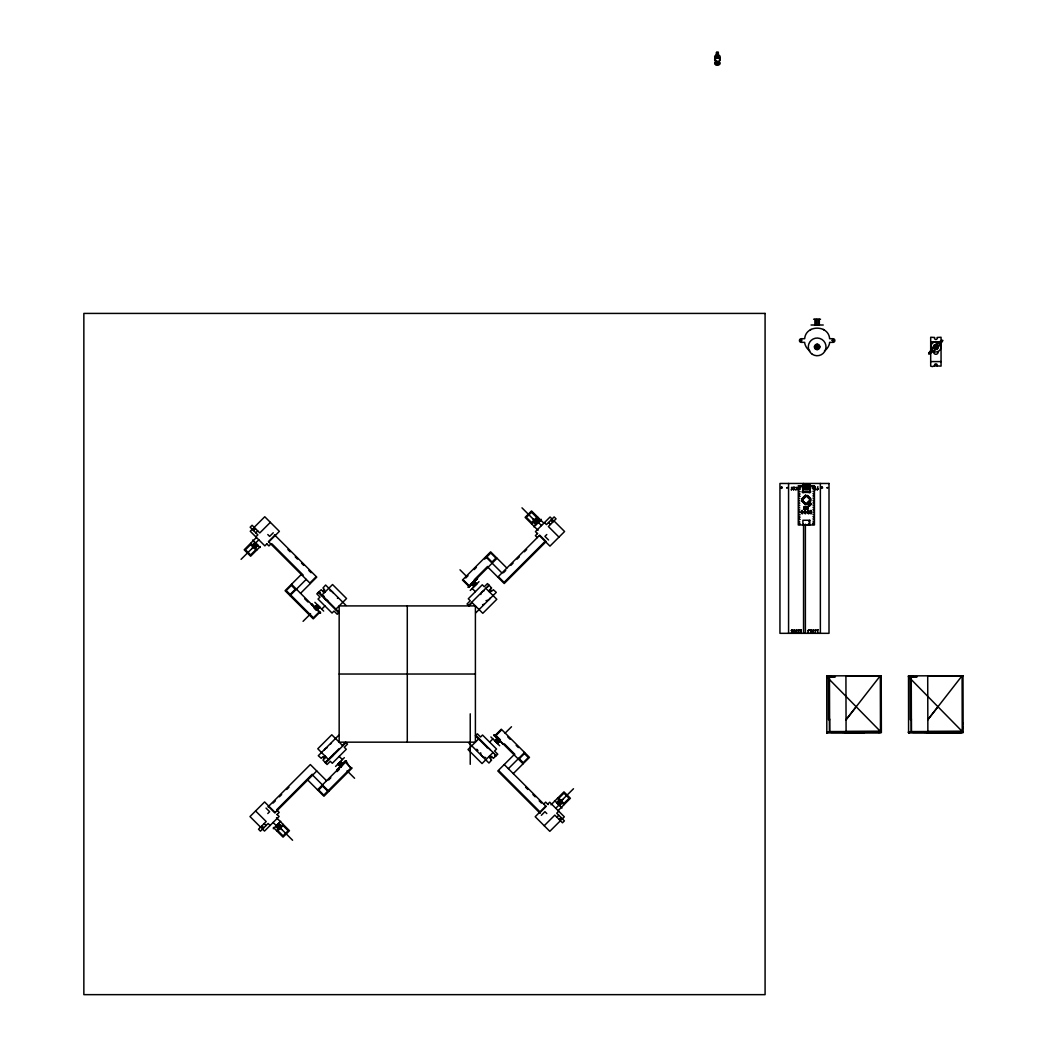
<?xml version="1.0" encoding="UTF-8"?>
<svg xmlns="http://www.w3.org/2000/svg" width="1047" height="1047" viewBox="0 0 1047 1047"><rect width="100%" height="100%" fill="white"/><g stroke="black" fill="none" stroke-linecap="round" stroke-linejoin="round"><path stroke-width="1.5" d="M716.528 56.525L716.528 52.35L718.307 52.35L718.307 56.525L716.528 56.525L716.528 52.35M717.404 56.525L717.404 52.35M718.294 56.525L718.307 52.35M863.945 732.874L844.955 732.887L863.945 732.874L863.945 731.984M878.957 732.612L878.957 731.945M926.739 732.39L960.74 732.612M829.525 718.726L829.538 731.788L826.816 732.808L826.816 731.801L826.816 732.808L881.365 732.651L881.208 675.76L878.97 675.825M826.816 732.808L826.816 731.788M911.309 718.726L911.322 731.788L908.587 732.808L908.6 731.801L908.587 732.808L963.148 732.651L962.991 675.76L927.707 675.799L927.864 731.552L962.232 731.46L962.101 675.76L927.825 719.747M908.587 732.808L908.6 731.788M817.668 488.072L817.838 486.58M817.694 632.859L817.851 631.472M933.675 351.504L933.61 352.028A2.277 2.277 0 0 0 935.874 354.292A2.277 2.277 0 0 0 938.151 352.028L938.086 351.53M813.637 489.407L812.982 488.91M813.637 491.71L812.982 491.226M813.637 494.027L812.982 493.53M813.637 496.33L812.982 495.833M808.454 524.076L808.86 523.356M813.637 510.177L812.982 509.68M813.637 512.48L812.982 511.983M813.637 514.784L812.982 514.299M813.637 517.1L812.982 516.603M813.637 519.404L812.982 518.906M482.811 605.271L482.602 604.603M793.888 631.878L793.901 632.532M937.052 365.9C935.665 363.531 933.649 367.916 930.691 366.136L930.691 337.252L934.696 337.474A1.361 1.361 0 0 0 935.874 339.516A1.361 1.361 0 0 0 937.052 337.474L941.057 337.252L941.057 366.136L937.052 365.9A1.361 1.361 0 0 0 935.874 363.859A1.361 1.361 0 0 0 934.696 365.9M808.755 505.374L810.705 503.424M811.307 504.065L809.331 505.95M935.298 344.555L937.589 345.248A2.447 2.447 0 0 1 937.418 348.86A2.447 2.447 0 0 1 933.832 348.376A2.447 2.447 0 0 1 934.631 344.856L937.117 344.843L938.334 347.067L942.915 340.458L941.934 340.183L933.728 345.746M330.656 743.88L331.402 743.2M327.004 761.051L325.944 761.679M487.562 587.027L488.308 586.346M483.91 604.198L482.85 604.813M253.754 546.848L251.79 548.602M846.055 719.747L880.305 675.786L845.924 675.799L846.081 731.552L880.462 731.46L880.318 675.76M846.055 719.695L856.184 706.738M927.825 719.695L937.968 706.738M941.685 340.694L942.117 341.492M498.673 739.614L496.095 742.166M476.817 583.82L473.754 581.242L474.775 580.548M341.243 766.404L340.249 767.412L343.73 763.93M281.525 826.148L278.266 829.394M934.775 348.154L936.908 345.17L934.448 345.562A2.002 2.002 0 0 0 934.434 348.389A2.002 2.002 0 0 0 937.261 348.389A2.002 2.002 0 0 0 937.261 345.562L934.408 345.497L933.885 347.499L934.84 348.756L937.34 348.429L937.876 346.426L936.973 345.785M279.575 828.085L281.394 826.266L278.633 823.374M477.615 578.337L474.173 581.137L477.288 578.023M341.702 764.991C326.782 780.395 351.674 755.672 338.194 769.139M468.546 587.406L471.608 584.344L468.297 587.027M342.958 763.734C347.107 755.96 346.295 766.325 352.119 768.053L323.942 796.244L307.726 780.028M340.327 766.823L346.4 760.933L317.516 789.818M475.574 579.737L477.288 578.036M336.964 769.728L338.05 769.283M476.267 579.056L475.901 580.051M535.187 520.137C538.446 517.611 532.203 523.317 535.972 519.325M474.932 581.02L475.744 580.208M536.3 519.652L535.2 520.11M337.383 769.309L337.723 768.969M279.588 827.104L278.567 828.766L279.915 827.418M473.466 581.844C475.273 581.883 470.875 583.441 473.794 582.171M476.869 578.454L476.581 579.371M279.824 826.868L278.594 828.753L280.164 827.169M343.272 763.433L346.086 761.248M279.549 827.784L281.106 826.227L280.033 826.646M340.655 767.006L337.749 764.258M254.094 546.861C257.222 549.112 251.319 543.799 253.309 546.063M253.256 545.382L252.89 545.003M253.138 546.22L253.976 546.089L252.576 545.343M254.081 546.207L254.133 547.215M254.5 546.626L255.075 547.843L254.604 546.717M254.67 546.796L253.989 546.102M255.036 547.162L252.903 545.029M312.307 605.061L311.273 604.027L312.438 604.564M311.339 604.106C321.076 613.738 314.532 606.737 312.124 604.878M314.074 606.841L316.338 608.451M314.702 606.828L314.218 607.299L317.398 610.48M315.016 607.142L317.346 604.773L314.597 607.679M536.3 518.684L532.844 522.165L534.559 520.451M534.206 521.105L533.787 522.178L535.056 520.254L533.473 521.851L534.703 521.249M281.093 826.253L278.567 828.766M498.241 739.627L503.306 744.051M502.586 743.972L502.285 743.03L502.861 744.247M559.15 800.536L561.689 803.075L559.15 800.536L560.289 801.034M560.25 801.649L560.224 800.968M561.192 801.937C562.619 804.201 560.695 799.371 558.339 804.41M560.943 802.329L562.003 802.761M252.235 529.272L250.246 531.261L264.865 545.867L266.854 543.877M254.159 527.335L264.76 516.747L279.379 531.353L268.778 541.953M252.432 529.455L254.356 527.531M253.518 530.541L255.442 528.617M255.769 532.805L257.706 530.881M255.848 536.862L257.837 534.873L250.168 527.204L252.091 525.267L259.774 532.949L270.362 522.348M256.436 537.438L244.2 549.793L250.613 556.219L260.297 546.534M252.471 545.042L255.036 542.464L252.549 545.121M252.785 545.356L255.363 542.791M252.955 545.539L258.831 539.846M253.217 545.788L255.782 543.223L253.309 545.88M253.662 546.233L256.24 543.668M241.072 559.334L256.554 543.982M254.225 547.306L256.921 544.348M257.326 544.767C250.482 547.319 259.944 551.507 251.934 545.016M254.683 547.764L257.51 544.937M255.049 547.62L257.614 545.042M255.075 548.17L257.942 545.382M273.241 532.779L269.629 536.391L267.783 534.533M274.851 535.187L268.438 541.613L310.344 583.519M270.846 544.021L268.922 545.945L266.658 543.694M301.3 574.476L285.085 590.691L313.262 618.869L319.989 612.102M290.15 594.474L295.293 589.33M290.006 595.599L306.208 579.384M310.501 582.394L315.631 577.25M300.554 593.309L316.77 577.106L274.471 534.808M322.751 591.764L324.688 589.827M321.494 595.573L332.553 584.527L346.544 598.531L335.498 609.576M314.65 607.221L317.215 604.656M317.647 605.074L314.741 607.823L314.074 607.181M315.383 607.954L317.948 605.375L315.54 608.111M303.067 621.329L310.566 613.843M315.919 608.49L318.484 605.912M316.168 608.739L318.733 606.174M316.521 609.092L319.086 606.527M316.757 609.328L319.322 606.75M316.94 609.524L319.518 606.946M317.005 609.576L319.623 607.064M317.176 609.747L319.754 607.181L317.32 609.891M321.717 609.145L324.923 605.938M318.55 612.6L313.419 617.743L286.224 590.534L291.354 585.404L295.791 589.827M465.797 577.957L468.022 575.732M474.173 569.594L476.385 567.369M484.643 559.124L490.781 552.973L495.925 558.103L491.998 562.043L486.855 556.899M474.265 579.763L487.562 566.466M470.849 584.147L473.493 581.491M468.14 587.184L469.226 586.739L462.46 580.025L490.637 551.834L506.853 568.05M468.873 586.438L497.063 558.26M531.523 523.788L537.949 517.375M474.252 581.255L471.425 584.082L474.003 586.647M472.878 583.087L477.092 578.873M470.221 590.416L479.003 581.648M533.826 526.811L541.299 519.338M537.635 533.407L535.383 535.671L537.307 537.595M338.718 735.295L318.288 755.712L321.272 758.381A1.361 1.361 0 0 1 323.562 757.766A1.361 1.361 0 0 1 322.947 760.043L327.083 764.506L330.302 761.3L332.292 763.289L346.295 749.286L344.306 747.296L347.512 744.09L345.589 742.166L342.369 745.372M468.533 605.467L488.962 585.037M268.045 806.857L310.344 764.559L326.559 780.774M472.197 602.706L468.991 605.912L467.054 603.988L470.273 600.782L468.284 598.792L482.287 584.789L484.277 586.778L487.483 583.559L491.632 588.034A1.361 1.361 0 0 0 491.017 590.312A1.361 1.361 0 0 0 493.294 589.697L496.278 592.366L475.862 612.783M497.796 577.106L539.715 535.187L546.141 541.613L504.222 583.519L488.007 567.304M273.11 803.075L275.387 800.811M279.379 796.806L281.643 794.542M286.708 789.477L288.972 787.213M503.463 572.722L505.727 570.458M510.792 565.393L513.069 563.129M517.061 559.124L519.325 556.86M524.39 551.795L526.654 549.531M488.91 591.411L490.192 590.128M323.719 757.295L325.002 755.999M267.783 813.545L269.629 811.687L266.03 808.088M546.796 534.533L544.937 536.391L548.549 539.99M489.564 592.078L490.86 590.783M324.374 757.949L325.656 756.654M276.591 809.881L308.302 778.157M308.839 777.62L312.242 774.23M544.859 541.613L504.078 582.394L498.935 577.25M316.77 770.972L274.851 812.891L268.438 806.465M325.159 762.582L339.149 748.605M325.617 763.041L346.034 742.611M276.932 814.671L279.196 812.407L277.272 810.483M273.267 828.74L280.74 821.267M335.577 766.43L344.345 757.662M281.198 825.952L278.28 828.858L275.714 826.292M345.628 761.706L345.248 761.444M276.617 830.703L283.043 824.29M323.078 785.538L318.641 789.975L323.785 795.105L350.981 767.909L345.85 762.766M328.614 780.002L330.839 777.777M336.977 771.639L339.202 769.414M479.068 738.501L468.022 749.547L482.026 763.551L493.072 752.505M501.16 730.335L496.016 735.478L500.453 739.915M489.643 742.14L492.862 738.933M494.681 740.753L497.246 738.187M494.825 740.896L497.39 738.331M495.061 741.132L497.561 738.501M495.48 741.551L498.058 738.986M495.833 741.904L498.935 739.679M505.086 733.175L511.499 726.749M496.474 742.545L499.419 739.836M496.631 742.703L499.197 740.124M496.932 743.004L499.838 740.255L497.181 737.598M497.979 742.336L499.746 740.687M497.233 743.305L499.929 740.857M497.508 743.579L500.348 740.779M489.891 758.25L491.828 756.314M514.012 754.769L497.796 770.972L540.095 813.27M508.358 768.694L524.573 752.479M519.286 758.748L524.416 753.604M935.861 344.528L937.589 345.248M935.364 347.382L936.345 346.321L935.481 347.499M513.279 773.602L529.494 757.387L501.304 729.209L494.59 735.976M809.632 492.47L809.841 484.172M799.214 498.071L799.712 498.712M799.214 500.374L799.712 501.029M799.214 502.691L799.712 503.332M799.214 504.994L799.712 505.636M799.214 507.298L799.712 507.939M799.136 510.255L799.712 509.68M813.061 498.071L813.558 498.712M813.061 500.374L813.558 501.029M813.061 502.691L813.558 503.332M813.061 504.994L813.558 505.636M799.214 521.144L799.712 521.786M813.061 507.298L813.558 507.939M808.86 521.772L808.86 521.053M813.061 521.144L813.558 521.786M543.733 804.057L545.657 802.133L548.131 804.606M545.788 806.125L535.2 816.725L549.806 831.331L560.407 820.743M547.725 804.201L549.714 802.211L564.32 816.817L562.331 818.806M539.715 812.891L546.141 806.465L504.222 764.559M551.01 804.803L563.953 791.859L570.379 798.272L558.143 810.64M541.338 815.299L544.937 811.687L546.796 813.545M556.703 802.774L559.19 799.62L562.645 803.062M556.965 803.036L559.896 800.314M557.972 802.329L559.687 800.628M557.24 803.311L559.818 800.746M557.658 803.73L560.224 801.151M558.025 804.096L573.494 788.744M558.705 804.777L561.271 802.198M558.784 804.855L561.493 802.421M555.748 808.232L561.611 802.539M559.098 805.169L561.781 802.722M559.451 805.523L562.108 803.036M544.204 825.73L554.805 815.129L562.475 822.811L564.398 820.874L556.729 813.205L558.718 811.216M556.873 817.197L558.797 815.273M559.124 819.461L561.061 817.537M560.224 820.547L562.147 818.623M316.888 609.001L320.696 612.822M533.486 521.825L535.122 520.843M470.43 584.893L468.807 587.145L470.744 585.208M472.001 583.31L472.773 583.192L468.69 586.634M534.585 521.367L533.8 522.152L534.258 521.053M279.994 826.711L280.766 825.926L279.47 828.19M494.891 736.277L494.184 734.929L495.218 735.962M494.498 735.243L495.166 735.91L494.406 735.792M496.775 738.148L498.136 739.522L497.103 737.834M562.789 799.476L560.577 800.994M928.61 354.017L930.037 352.473L929.566 353.258M319.859 592.445L320.277 593.754M494.721 755.633L494.681 754.56M940.311 342.029L940.638 342.866L940.415 341.976M477.956 750.372L477.196 750.136M941.502 341.322L942.339 340.982M476.856 749.272L477.131 750.66M881.208 675.76L826.737 675.852L826.816 732.377L881.365 732.219L842.298 732.337M962.991 675.76L908.521 675.852L908.587 732.377L963.148 732.219L924.069 732.337M908.521 675.852L908.521 676.755L917.198 676.728L911.243 676.755L911.243 675.852L910.118 675.865L910.249 719.76L911.374 719.76L911.413 731.565L962.232 731.46L962.18 732.599L912.683 732.429M829.473 676.755L835.414 676.728L826.737 676.768L826.737 675.852M829.59 719.76L828.465 719.76L828.334 675.865L829.46 675.852L829.63 731.565L880.462 731.46L880.409 732.599L830.899 732.429M717.404 54.431L718.307 54.431M813.611 319.23L820.521 319.23M811.059 325.002L823.243 325.002M810.339 329.87L811.059 329.399M823.963 329.87L823.243 329.399M930.691 341.793L941.057 341.793M814.422 346.884L819.88 346.884M815.783 346.884L818.518 346.884M930.691 361.595L941.057 361.595M802.944 484.172L809.632 484.368M805.038 485.455L805.85 485.455M803.114 485.743L798.272 485.743L798.272 524.966L814.422 524.966L814.422 485.743L807.97 485.743L808.297 487.745M803.35 486.017C801.688 485.52 801.74 487.653 802.892 487.483M804.489 485.939L803.847 487.745L803.847 485.664L804.763 485.664L804.489 487.745M808.297 485.939L808.938 487.745L808.938 485.664M809.436 486.017C811.098 485.52 811.045 487.653 809.894 487.483M815.299 486.619L815.456 487.954M798.39 487.941L799.424 486.148L800.078 487.274L798.481 487.012L798.233 487.771L800.575 488.046M812.119 488.046L814.422 488.046M802.892 491.017C801.426 491.056 801.91 493.399 804.358 492.47L804.358 491.567L808.441 491.567L808.441 492.47C810.875 493.399 811.36 491.056 809.894 491.017M804.148 506.944L804.148 508.685M807.904 506.944L807.904 508.685M801.439 511.499L802.578 511.538M804.528 511.499L805.653 511.538M807.695 511.538L808.834 511.499M810.156 511.538L811.294 511.499M793.862 631.249L793.691 632.584M811.137 631.537L810.771 632.885L811.019 631.694M815.482 631.511L815.312 632.846M339.163 674.032L475.403 674.032M845.924 675.865L864.914 675.865M927.707 675.865L946.697 675.865M485.756 757.557L484.682 757.478A5.091 5.091 0 0 1 480.665 752.767M534.075 520.922L536.967 523.67M472.668 582.839L475.155 585.495M337.37 598.164L338.076 598.387L337.815 597.641M476.058 749.56L477.21 749.901M472.446 582.551L475.403 585.234M313.917 606.998L314.911 608.006M253.243 546.325L253.989 547.084M311.705 603.831L314.388 606.527M281.852 829.538L279.667 827.68M934.408 345.497L937.34 348.429M552.057 518.985L550.068 516.996L535.449 531.614L537.438 533.604M553.981 520.922L564.582 531.51L549.963 546.128L539.375 535.527M551.874 519.181L553.798 521.105M550.774 520.267L552.711 522.191M548.523 522.532L550.447 524.455M544.466 522.597L546.455 524.599L554.125 516.917L556.049 518.854L548.379 526.523L558.98 537.124M543.89 523.186L531.523 510.949L525.11 517.375L538.053 530.319M537.307 518.016L540.566 521.275M538.773 521.864L536.286 519.22L533.381 522.126L535.946 524.704M536.823 520.398L538.524 522.126M535.789 519.718L538.367 522.283M538.276 522.374L541.482 525.581M535.449 520.058L538.106 522.545M535.082 520.424L537.661 522.99M521.982 507.834L537.347 523.304M533.996 521.511L536.561 524.076M533.564 521.432L536.378 524.259M533.695 521.812L536.273 524.377M533.159 521.825L536.025 524.612M485.716 556.755L501.932 572.971M489.564 589.5L491.501 591.437M485.756 588.257L496.802 599.303L482.798 613.306L471.752 602.261M474.108 581.399L476.673 583.964M473.938 581.569L476.437 584.2M473.676 581.831L476.241 584.396M473.375 582.132L475.94 584.697M473.218 582.289L475.783 584.854M459.999 569.817L466.412 576.243M472.236 583.271L474.801 585.836M472.001 583.506L473.715 585.221M471.752 583.755L474.37 586.268M471.569 583.925L474.147 586.503M472.184 588.466L475.39 591.673M463.585 580.169L468.729 585.312M507.808 736.983L510.02 739.208M516.171 745.346L518.383 747.571M523.919 753.107L528.355 757.544L523.212 762.674L518.788 758.25M504.379 743.841L514.849 754.311M494.145 734.889L523.068 763.813M557.528 798.272L563.953 804.698M496.723 738.109L493.975 735.36M490.912 736.983L499.681 745.752M554.517 800.589L561.977 808.048M346.034 605.467L325.617 585.037L322.947 588.034A1.361 1.361 0 0 1 323.562 590.312A1.361 1.361 0 0 1 321.272 589.697L316.809 593.845L320.029 597.052L318.026 599.041L332.03 613.045L334.019 611.055L337.239 614.262L339.163 612.338L318.733 591.908M475.862 735.295L496.278 755.712M487.235 747.571L475.403 735.74L477.34 733.816L480.547 737.023L482.536 735.033L496.54 749.037L494.55 751.026L497.757 754.233L493.294 758.381A1.361 1.361 0 0 0 491.017 757.766A1.361 1.361 0 0 0 491.632 760.043L488.962 763.041L468.533 742.611M287.912 549.531L290.176 551.795M295.241 556.86L297.518 559.124M301.51 563.129L303.774 565.393M308.839 570.458L311.103 572.722M525.594 787.213L527.858 789.477M532.923 794.542L535.2 796.806M539.192 800.811L541.456 803.075M489.904 755.672L491.187 756.955M324.033 590.469L325.316 591.751M489.25 756.327L490.533 757.609M323.379 591.123L324.662 592.406M271.984 543.877L303.172 575.052M498.935 770.828L540.252 812.145M318.288 592.366L338.718 612.783M252.589 540.016L260.062 547.489M314.885 602.326L323.667 611.095M254.356 547.11L255.075 547.843M250.613 543.38L257.038 549.793M291.511 584.265L320.421 613.189M304.651 598.701L307.975 602.025M314.126 608.163L316.338 610.388M342.827 745.817L331.781 734.772L317.778 748.775L328.823 759.821M339.176 756.405L342.395 759.612M340.576 761.431L343.141 763.996M340.432 761.575L342.997 764.153M340.301 761.706L342.879 764.271L340.196 761.81M339.765 762.229L342.343 764.807M339.424 762.582L341.989 765.161M339.163 762.844L341.728 765.409M347.081 770.762L354.58 778.261M338.783 763.224L341.348 765.789M338.626 763.381L341.479 766.168M338.325 763.682L340.89 766.247M338.129 763.878L341.073 766.587M338.024 763.983L340.641 766.509M337.893 764.114L340.471 766.679M323.065 756.641L325.002 758.578M312.634 775.107L328.85 791.323M322.581 786.035L327.724 791.179M275.204 812.551L264.603 801.95L249.984 816.568L260.585 827.156M277.128 814.474L279.117 816.464L264.498 831.082L262.509 829.093M276.513 817.759L289.469 830.703L283.043 837.129L273.359 827.444M278.541 823.466L281.12 826.031M278.306 823.701L280.858 826.279M278.136 823.871L281.015 826.646M278.005 824.002L280.583 826.567M277.599 824.408L279.942 826.75M277.233 824.774L279.798 827.352M279.745 827.405L292.584 840.244M276.918 825.088L279.484 827.654M276.552 825.455L279.039 828.112M273.084 822.497L278.908 828.242M276.212 825.795L278.724 828.426M276.055 825.952L278.607 828.53M275.793 826.201L278.371 828.779M255.599 810.954L266.187 821.555L258.517 829.224L260.441 831.161L268.124 823.479L270.113 825.481M264.119 823.623L266.056 825.546M261.868 825.887L263.792 827.811M260.782 826.973L262.705 828.897M319.662 612.43L319.78 612.547M559.177 800.549L559.975 801.361M532.727 518.54L534.834 520.673M908.521 676.768L962.232 731.46M826.737 676.768L880.462 731.46M939.683 343.547L938.806 343.769L939.683 343.547A5.091 5.091 0 0 1 940.141 349.724C938.439 352.473 934.212 352.8 932.105 350.379A5.091 5.091 0 0 1 931.608 344.201L932.471 343.194A5.091 5.091 0 0 1 938.636 342.696M805.667 485.481L805.85 488.661L806.936 488.661L807.577 485.481L807.394 489.106L805.392 489.106L805.208 485.481M912.696 675.904L912.696 676.886M830.912 675.904L830.912 676.886M963.096 722.888L963.096 723.556M963.109 727.207L963.109 727.966M961.787 732.01L961.774 731.329L961.787 732.246M960.74 731.945L960.74 732.835M945.716 731.984L945.729 732.835L926.739 732.769M911.243 675.852L911.374 719.76M935.874 365.22L935.874 365.953M820.364 483.465L820.364 633.33M819.33 319.23L819.33 325.002M817.903 319.23L817.903 325.002M817.144 344.162L817.144 349.606M816.346 319.23L816.346 325.002M814.893 319.23L814.893 325.002M809.894 492.47L809.894 484.12L802.892 484.12L802.892 492.47M809.436 484.12L809.436 489.564L803.35 489.564L803.35 484.12M808.978 485.481L808.978 488.203M808.389 485.023L808.389 488.046M808.062 491.567L808.062 492.47L807.695 491.567M807.329 491.567L807.329 492.47L806.949 491.567M806.583 491.567L806.583 492.47L806.203 491.567M805.837 491.567L805.837 492.47L805.47 491.567M805.379 524.194L805.379 633.33M805.091 491.567L805.091 492.47L804.724 491.567M804.397 485.023L804.397 488.046M803.559 483.465L803.559 486.724M803.559 524.194L803.559 633.33M803.154 484.368L803.154 492.47M798.115 488.91L798.115 489.826M788.574 483.465L788.574 633.33M470.234 713.818L470.234 764.323M407.283 605.912L407.283 742.166M327.763 600.546A5.091 5.091 0 0 1 323.745 595.835M329.884 590.6A5.091 5.091 0 0 1 333.09 592.811M490.284 597.889A5.091 5.091 0 0 1 486.004 600.651M480.769 594.513A5.091 5.091 0 0 1 484.185 590.73M486.816 747.532A5.091 5.091 0 0 1 490.022 749.744M333.797 753.565A5.091 5.091 0 0 1 330.394 757.347M324.295 750.189A5.091 5.091 0 0 1 327.253 747.663M715.494 58.174A2.722 1.924 0.1 0 1 715.323 55.57A2.722 1.924 0.1 0 1 718.975 55.229A2.722 1.924 0.1 0 1 719.773 57.781M715.494 60.425A2.722 1.924 0.1 0 1 715.323 57.821A2.722 1.924 0.1 0 1 718.975 57.48A2.722 1.924 0.1 0 1 719.773 60.019M715.782 60.216A2.316 1.636 0.1 0 1 716.253 57.65A2.316 1.636 0.1 0 1 719.642 58.632M715.494 61.066A2.722 1.924 0.1 0 1 715.323 58.462A2.722 1.924 0.1 0 1 718.975 58.122A2.722 1.924 0.1 0 1 719.773 60.674M715.782 60.857A2.316 1.636 0.1 0 1 716.253 58.292A2.316 1.636 0.1 0 1 719.642 59.286M719.289 62.414A1.885 1.335 0.1 0 1 716.475 63.566A1.885 1.335 0.1 0 1 716.462 61.263M718.347 61.263A1.885 1.335 0.1 0 1 718.739 61.472M824.447 350.941A12.721 12.721 0 0 0 829.433 343.822L829.63 342.356L833.046 342.356A1.819 1.819 0 0 0 834.865 340.524A1.819 1.819 0 0 0 833.046 338.705L829.63 338.705C828.543 324.635 805.758 324.635 804.672 338.705L801.256 338.705A1.819 1.819 0 0 0 799.437 340.524A1.819 1.819 0 0 0 801.256 342.356L804.672 342.356L804.868 343.822A12.721 12.721 0 0 0 809.855 350.941M928.754 353.179L929.618 353.86L935.835 349.462L934.107 348.703L933.374 346.897L928.754 353.179M792.042 487.326L791.453 487.928L792.042 487.326M792.042 631.838L791.453 632.453L792.042 631.838M801.348 632.022L800.458 632.139L801.348 632.022M798.351 632.048L798.351 632.048M808.271 631.707L808.428 632.872L808.323 631.59M796.086 487.405L796.675 487.863L796.113 487.339M796.086 631.943L796.675 632.401L796.086 631.943M794.254 487.496L794.254 487.496M794.424 487.483C793.39 489.25 793.338 485.533 794.424 487.483M810.43 499.943L805.444 504.667L806.085 504.026L802.486 500.44L801.596 500.819L807.158 495.283L806.517 495.925L810.43 499.982M812.93 487.339C811.87 486.619 814.631 487.549 812.943 487.274M812.943 632.231C811.805 631.577 814.71 632.309 812.943 632.231M798.194 631.995C799.097 633.906 799.424 630.333 798.194 631.995M800.379 340.288C801.492 343.756 803.075 337.841 800.379 340.288M805.117 507.573C806.269 511.158 807.904 505.047 805.117 507.573M832.169 340.288C833.281 343.756 834.865 337.841 832.169 340.288M934.814 346.701C936.162 350.863 937.981 343.691 934.814 346.701M930.744 351.412L931.621 351.661L930.744 351.412M932.026 350.182L932.903 350.431L932.026 350.182M716.802 62.297L718.033 62.414L716.802 62.297M802.238 510.478C798.782 511.63 804.541 517.388 802.238 510.478M805.313 510.478C801.871 511.63 807.617 517.388 805.313 510.478M808.493 510.478C804.986 511.342 810.823 517.611 808.493 510.478M810.954 510.478C807.459 511.342 813.297 517.611 810.954 510.478M799.07 488.988L799.79 489.407L799.07 488.988M799.07 491.305L799.79 491.71L799.07 491.305M799.07 493.608L799.79 494.027L799.07 493.608M799.07 495.912L799.79 496.33L799.07 495.912M799.07 512.062L799.79 512.48L799.07 512.062M799.07 514.378L799.79 514.784L799.07 514.378M799.07 516.681L799.79 517.1L799.07 516.681M799.07 518.985L799.79 519.404L799.07 518.985M798.782 523.435C798.94 526.405 801.439 522.087 798.782 523.435M803.703 509.064L804.148 506.565L807.904 506.565L807.904 509.064L803.703 509.064M812.616 486.515C812.773 489.499 815.273 485.167 812.616 486.515M812.616 523.435C812.773 526.405 815.273 522.087 812.616 523.435M279.065 827.627L278.266 828.426L279.091 827.601M250.613 544.662L245.482 549.793L250.613 554.936L255.756 549.793L250.613 544.662M531.523 512.232L526.392 517.375L531.523 522.505L536.666 517.375L531.523 512.232M283.043 825.573L277.913 830.703L283.043 835.846L288.187 830.703L283.043 825.573M935.481 346.361L936.319 347.578L935.481 346.361M801.845 498.778L802.238 499.681L801.845 498.778M802.355 498.267L802.748 499.17L802.355 498.267M802.879 497.757L803.258 498.647L802.879 497.757M803.389 497.246L803.769 498.136L803.389 497.246M803.9 496.723L804.292 497.626L803.9 496.723M804.423 496.213L804.803 497.116L804.423 496.213M804.934 495.702L805.313 496.592L804.934 495.702M805.444 495.179L805.824 496.082L805.444 495.179M802.748 500.688L802.355 501.592L802.748 500.688M807.669 495.794L807.289 496.697L807.669 495.794M803.258 501.199L802.879 502.102L803.258 501.199M808.179 496.304L807.8 497.207L808.179 496.304M803.769 501.722L803.389 502.612L803.769 501.722M808.703 496.828L808.31 497.718L808.703 496.828M804.292 502.233L803.9 503.136L804.292 502.233M809.213 497.338L808.821 498.241L809.213 497.338M804.803 502.743L804.423 503.646L804.803 502.743M809.724 497.849L809.344 498.752L809.724 497.849M805.313 503.267L804.934 504.157L805.313 503.267M810.234 498.359L809.855 499.262L810.234 498.359M810.758 498.882L810.365 499.772L810.758 498.882M806.727 503.607L807.106 504.51L806.727 503.607M807.237 503.097L807.617 504L807.237 503.097M807.747 502.586L808.14 503.476L807.747 502.586M808.258 502.076L808.65 502.966L808.258 502.076M808.781 501.552L809.161 502.455L808.781 501.552M809.292 501.042L809.671 501.945L809.292 501.042M809.802 500.531L810.195 501.421L809.802 500.531M810.326 500.008L810.705 500.911L810.326 500.008M810.64 503.227L808.559 505.308L809.396 506.146L811.464 504.065L810.64 503.227M563.953 793.142L558.823 798.272L563.953 803.415L569.097 798.272L563.953 793.142M816.019 344.934C813.65 355.417 823.819 343.691 816.019 344.934M765.082 313.419L83.852 313.419L83.852 994.65L765.082 994.65L765.082 313.419M829.002 483.465L779.95 483.465L779.95 633.33L829.002 633.33L829.002 483.465M781.703 486.973L780.826 487.575L781.442 488.439L782.305 487.823L781.703 486.973M822.013 486.973L821.149 487.575L821.764 488.439L822.628 487.823L822.013 486.973M787.553 487.549L786.716 487.823L787.553 487.549M827.876 487.549L827.038 487.823L827.876 487.549M792.213 488.91L791.31 489.826L792.213 488.91M794.477 488.91L793.574 489.826L794.477 488.91M796.754 488.91L795.851 489.826L796.754 488.91M815.822 488.91L814.919 489.826L815.822 488.91M818.1 488.91L817.197 489.826L818.1 488.91M802.578 512.637L801.439 512.637L802.578 512.677M805.653 512.637L804.528 512.637L805.653 512.677M808.834 512.637L807.695 512.637L808.834 512.677M811.294 512.637L810.156 512.637L811.294 512.677M809.815 520.254L802.892 520.254L802.892 524.874L809.815 524.874L809.815 520.254M475.403 605.912L339.163 605.912L339.163 742.166L475.403 742.166L475.403 605.912M792.213 629.705L791.31 630.608L792.213 629.705M794.477 629.705L793.574 630.608L794.477 629.705M796.754 629.705L795.851 630.608L796.754 629.705M799.018 629.705L798.115 630.608L799.018 629.705M801.295 629.705L800.392 630.608L801.295 629.705M809.017 629.705L808.101 630.608L809.017 629.705M811.281 629.705L810.378 630.608L811.281 629.705M813.558 629.705L812.655 630.608L813.558 629.705M815.822 629.705L814.919 630.608L815.822 629.705M818.1 629.705L817.197 630.608L818.1 629.705M715.481 64.6A2.722 1.924 0.1 0 0 720.048 63.736A2.722 1.924 0.1 0 0 716.698 61.38A2.722 1.924 0.1 0 0 715.481 64.6M716.083 64.181A1.885 1.335 0.1 0 0 719.224 63.579A1.885 1.335 0.1 0 0 716.92 61.956A1.885 1.335 0.1 0 0 716.083 64.181M812.328 354.305A8.847 8.847 0 0 0 825.991 347.355A8.847 8.847 0 0 0 813.139 339.006A8.847 8.847 0 0 0 812.328 354.305M815.22 348.808A2.722 2.722 0 0 0 819.788 347.591A2.722 2.722 0 0 0 816.451 344.254A2.722 2.722 0 0 0 815.22 348.808"/></g></svg>
